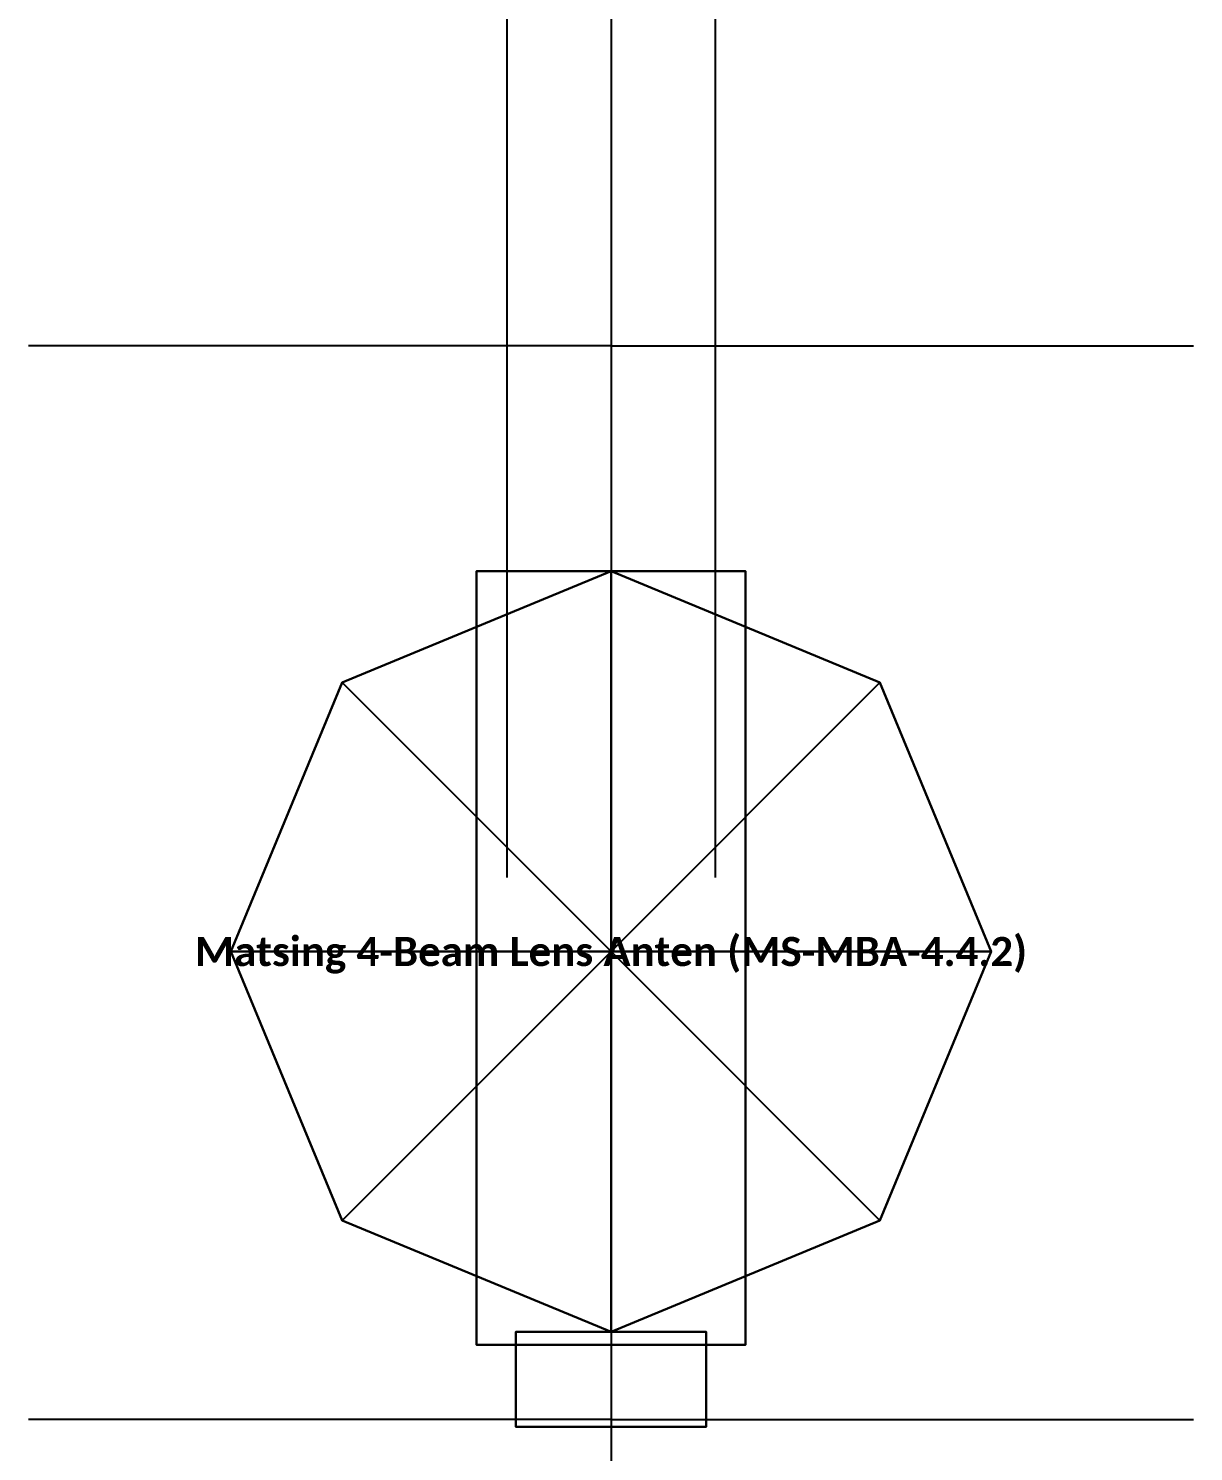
# Model space of a CAD drawing. Header units: millimetres. Extents: x -15000 to 15000, y -45082 to 2000.
# Drawn here: x -4400 to -1600, y -42580 to -39160 of the extents above; entities that cross this region are included whole.
import ezdxf
from ezdxf.enums import TextEntityAlignment as Align

# ---------------------------------------------------------------- set-up
doc = ezdxf.new("R2010")
doc.units = ezdxf.units.MM
for name, color, linetype in [('CELIK_KIRIS_KOLON', 9, 'CONTINUOUS'), ('EKP_ANTEN_TASIYICI_KOL', 141, 'CONTINUOUS'), ('EKP_MATSING_ANTEN', 2, 'CONTINUOUS'), ('KABLO_TAVALARI', 6, 'CONTINUOUS'), ('MONTAJ_BORULARI', 2, 'CONTINUOUS')]:
    doc.layers.add(name, color=color, linetype=linetype)
doc.styles.get("Standard").update_dxf_attribs({"font": 'calibrib.ttf'})

msp = doc.modelspace()

# ---------------------------------------------------------------- linework, layer by layer
at = {"layer": 'CELIK_KIRIS_KOLON'}
for p, q in [((-3000, -39922.9, 9652.9), (-4400, -39922.9, 12302.9)), ((-3000, -39922.9, 9652.9), (-1600, -39922.9, 12302.9)), ((-3000, -42502.4, 9999.9), (-4400, -42502.4, 12649.9)), ((-3000, -42502.4, 9999.9), (-1600, -42502.4, 12649.9))]:
    msp.add_line(p, q, dxfattribs=at)
at = {"layer": 'EKP_ANTEN_TASIYICI_KOL'}
for p, q in [((-2676.4, -40464.4, 4531.8), (-3323.6, -40464.4, 4531.8)), ((-3323.6, -40464.4, 4531.8), (-3323.6, -42323.2, 4531.8)), ((-2676.4, -40464.4, 7512.1), (-3323.6, -40464.4, 7512.1)), ((-3323.6, -40464.4, 7512.1), (-3323.6, -42323.2, 7512.1)), ((-3323.6, -40464.4, 4531.8), (-3323.6, -40464.4, 7512.1)), ((-2676.4, -42323.2, 4531.8), (-2676.4, -40464.4, 4531.8)), ((-2676.4, -42323.2, 7512.1), (-2676.4, -40464.4, 7512.1)), ((-2676.4, -40464.4, 4531.8), (-2676.4, -40464.4, 7512.1)), ((-3323.6, -42323.2, 4531.8), (-2676.4, -42323.2, 4531.8)), ((-3323.6, -42323.2, 7512.1), (-2676.4, -42323.2, 7512.1)), ((-3323.6, -42323.2, 4531.8), (-3323.6, -42323.2, 7512.1)), ((-2676.4, -42323.2, 4531.8), (-2676.4, -42323.2, 7512.1))]:
    msp.add_line(p, q, dxfattribs=at)
for points in [[(-3323.6, -42323.2, 4531.8), (-2676.4, -42323.2, 4531.8), (-2676.4, -40464.4, 4531.8), (-3323.6, -40464.4, 4531.8)], [(-3323.6, -42323.2, 7512.1), (-2676.4, -42323.2, 7512.1), (-2676.4, -40464.4, 7512.1), (-3323.6, -40464.4, 7512.1)], [(-3323.6, -40464.4, 4531.8), (-2676.4, -40464.4, 4531.8), (-2676.4, -40464.4, 7512.1), (-3323.6, -40464.4, 7512.1)], [(-3323.6, -42323.2, 4531.8), (-3323.6, -40464.4, 4531.8), (-3323.6, -40464.4, 7512.1), (-3323.6, -42323.2, 7512.1)], [(-2676.4, -42323.2, 4531.8), (-2676.4, -40464.4, 4531.8), (-2676.4, -40464.4, 7512.1), (-2676.4, -42323.2, 7512.1)], [(-3323.6, -42323.2, 4531.8), (-2676.4, -42323.2, 4531.8), (-2676.4, -42323.2, 7512.1), (-3323.6, -42323.2, 7512.1)]]:
    msp.add_3dface(points, dxfattribs=at)
at = {"layer": 'EKP_MATSING_ANTEN'}
for p, q in [((-3000, -40464.4, 4531.8), (-3646.2, -40732, 4531.8)), ((-3000, -40464.4, 5947.8), (-3646.2, -40732, 5947.8)), ((-2353.8, -40732, 4531.8), (-3000, -40464.4, 4531.8)), ((-2353.8, -40732, 5947.8), (-3000, -40464.4, 5947.8)), ((-3000, -40464.4, 4531.8), (-3000, -40464.4, 5947.8)), ((-3646.2, -40732, 4531.8), (-3913.8, -41378.2, 4531.8)), ((-3646.2, -40732, 5947.8), (-3913.8, -41378.2, 5947.8)), ((-3646.2, -40732, 4531.8), (-3646.2, -40732, 5947.8)), ((-2086.2, -41378.2, 4531.8), (-2353.8, -40732, 4531.8)), ((-2086.2, -41378.2, 5947.8), (-2353.8, -40732, 5947.8)), ((-2353.8, -40732, 4531.8), (-2353.8, -40732, 5947.8)), ((-3913.8, -41378.2, 4531.8), (-3646.2, -42024.3, 4531.8)), ((-3913.8, -41378.2, 5947.8), (-3646.2, -42024.3, 5947.8)), ((-3913.8, -41378.2, 4531.8), (-3913.8, -41378.2, 5947.8)), ((-2353.8, -42024.3, 4531.8), (-2086.2, -41378.2, 4531.8)), ((-2353.8, -42024.3, 5947.8), (-2086.2, -41378.2, 5947.8)), ((-2086.2, -41378.2, 4531.8), (-2086.2, -41378.2, 5947.8)), ((-3646.2, -42024.3, 4531.8), (-3000, -42292, 4531.8)), ((-3646.2, -42024.3, 5947.8), (-3000, -42292, 5947.8)), ((-3646.2, -42024.3, 4531.8), (-3646.2, -42024.3, 5947.8)), ((-3000, -42292, 4531.8), (-2353.8, -42024.3, 4531.8)), ((-3000, -42292, 5947.8), (-2353.8, -42024.3, 5947.8)), ((-2353.8, -42024.3, 4531.8), (-2353.8, -42024.3, 5947.8)), ((-2771.5, -42292, 4673.4), (-3228.5, -42292, 4673.4)), ((-3228.5, -42292, 4673.4), (-3228.5, -42520.5, 4673.4)), ((-2771.5, -42292, 5806.2), (-3228.5, -42292, 5806.2)), ((-3228.5, -42292, 5806.2), (-3228.5, -42520.5, 5806.2)), ((-3228.5, -42292, 4673.4), (-3228.5, -42292, 5806.2)), ((-3000, -42292, 4531.8), (-3000, -42292, 5947.8)), ((-2771.5, -42520.5, 4673.4), (-2771.5, -42292, 4673.4)), ((-2771.5, -42520.5, 5806.2), (-2771.5, -42292, 5806.2)), ((-2771.5, -42292, 4673.4), (-2771.5, -42292, 5806.2)), ((-3228.5, -42520.5, 4673.4), (-2771.5, -42520.5, 4673.4)), ((-3228.5, -42520.5, 5806.2), (-2771.5, -42520.5, 5806.2)), ((-3228.5, -42520.5, 4673.4), (-3228.5, -42520.5, 5806.2)), ((-2771.5, -42520.5, 4673.4), (-2771.5, -42520.5, 5806.2))]:
    msp.add_line(p, q, dxfattribs=at)
for points in [[(-3000, -40464.4, 4531.8), (-3646.2, -40732, 4531.8), (-3646.2, -40732, 5947.8), (-3000, -40464.4, 5947.8)], [(-3000, -41378.2, 4531.8), (-3000, -40464.4, 4531.8), (-3646.2, -40732, 4531.8)], [(-3000, -41378.2, 5947.8), (-3000, -40464.4, 5947.8), (-3646.2, -40732, 5947.8)], [(-2353.8, -40732, 4531.8), (-3000, -40464.4, 4531.8), (-3000, -40464.4, 5947.8), (-2353.8, -40732, 5947.8)], [(-3000, -41378.2, 4531.8), (-2353.8, -40732, 4531.8), (-3000, -40464.4, 4531.8)], [(-3000, -41378.2, 5947.8), (-2353.8, -40732, 5947.8), (-3000, -40464.4, 5947.8)], [(-3646.2, -40732, 4531.8), (-3913.8, -41378.2, 4531.8), (-3913.8, -41378.2, 5947.8), (-3646.2, -40732, 5947.8)], [(-3000, -41378.2, 4531.8), (-3646.2, -40732, 4531.8), (-3913.8, -41378.2, 4531.8)], [(-3000, -41378.2, 5947.8), (-3646.2, -40732, 5947.8), (-3913.8, -41378.2, 5947.8)], [(-3000, -41378.2, 4531.8), (-2086.2, -41378.2, 4531.8), (-2353.8, -40732, 4531.8)], [(-3000, -41378.2, 5947.8), (-2086.2, -41378.2, 5947.8), (-2353.8, -40732, 5947.8)], [(-2086.2, -41378.2, 4531.8), (-2353.8, -40732, 4531.8), (-2353.8, -40732, 5947.8), (-2086.2, -41378.2, 5947.8)], [(-3913.8, -41378.2, 4531.8), (-3646.2, -42024.3, 4531.8), (-3646.2, -42024.3, 5947.8), (-3913.8, -41378.2, 5947.8)], [(-3000, -41378.2, 4531.8), (-3913.8, -41378.2, 4531.8), (-3646.2, -42024.3, 4531.8)], [(-3000, -41378.2, 5947.8), (-3913.8, -41378.2, 5947.8), (-3646.2, -42024.3, 5947.8)], [(-3000, -41378.2, 4531.8), (-3646.2, -42024.3, 4531.8), (-3000, -42292, 4531.8)], [(-3000, -41378.2, 5947.8), (-3646.2, -42024.3, 5947.8), (-3000, -42292, 5947.8)], [(-3000, -41378.2, 4531.8), (-3000, -42292, 4531.8), (-2353.8, -42024.3, 4531.8)], [(-3000, -41378.2, 5947.8), (-3000, -42292, 5947.8), (-2353.8, -42024.3, 5947.8)], [(-3000, -41378.2, 4531.8), (-2353.8, -42024.3, 4531.8), (-2086.2, -41378.2, 4531.8)], [(-3000, -41378.2, 5947.8), (-2353.8, -42024.3, 5947.8), (-2086.2, -41378.2, 5947.8)], [(-2353.8, -42024.3, 4531.8), (-2086.2, -41378.2, 4531.8), (-2086.2, -41378.2, 5947.8), (-2353.8, -42024.3, 5947.8)], [(-3646.2, -42024.3, 4531.8), (-3000, -42292, 4531.8), (-3000, -42292, 5947.8), (-3646.2, -42024.3, 5947.8)], [(-3000, -42292, 4531.8), (-2353.8, -42024.3, 4531.8), (-2353.8, -42024.3, 5947.8), (-3000, -42292, 5947.8)], [(-3228.5, -42520.5, 4673.4), (-2771.5, -42520.5, 4673.4), (-2771.5, -42292, 4673.4), (-3228.5, -42292, 4673.4)], [(-3228.5, -42520.5, 5806.2), (-2771.5, -42520.5, 5806.2), (-2771.5, -42292, 5806.2), (-3228.5, -42292, 5806.2)], [(-3228.5, -42292, 4673.4), (-2771.5, -42292, 4673.4), (-2771.5, -42292, 5806.2), (-3228.5, -42292, 5806.2)], [(-3228.5, -42520.5, 4673.4), (-3228.5, -42292, 4673.4), (-3228.5, -42292, 5806.2), (-3228.5, -42520.5, 5806.2)], [(-2771.5, -42520.5, 4673.4), (-2771.5, -42292, 4673.4), (-2771.5, -42292, 5806.2), (-2771.5, -42520.5, 5806.2)], [(-3228.5, -42520.5, 4673.4), (-2771.5, -42520.5, 4673.4), (-2771.5, -42520.5, 5806.2), (-3228.5, -42520.5, 5806.2)]]:
    msp.add_3dface(points, dxfattribs=at)
at = {"layer": 'KABLO_TAVALARI'}
for p, q in [((-3250, 1350, 4520), (-3250, -41200, 9466.6)), ((-3000, 1350, 4520), (-3000, -41200, 9466.6)), ((-2750, 1350, 4520), (-2750, -41200, 9466.6))]:
    msp.add_line(p, q, dxfattribs=at)
at = {"layer": 'MONTAJ_BORULARI'}
for p, q in [((-3000, -37343.3, 9305.8), (-3000, -39922.9, 9652.9)), ((-3000, -39922.9, 9652.9), (-3000, -42502.4, 9999.9)), ((-3000, -42502.4, 9999.9), (-3000, -45082, 10347))]:
    msp.add_line(p, q, dxfattribs=at)

# ---------------------------------------------------------------- texts
at = {"layer": 'EKP_MATSING_ANTEN'}
msp.add_text('Matsing 4-Beam Lens Anten (MS-MBA-4.4.2)', height=70, dxfattribs=at).set_placement((-3000, -41378.2), align=Align.MIDDLE_CENTER)

doc.saveas('drawing.dxf')
